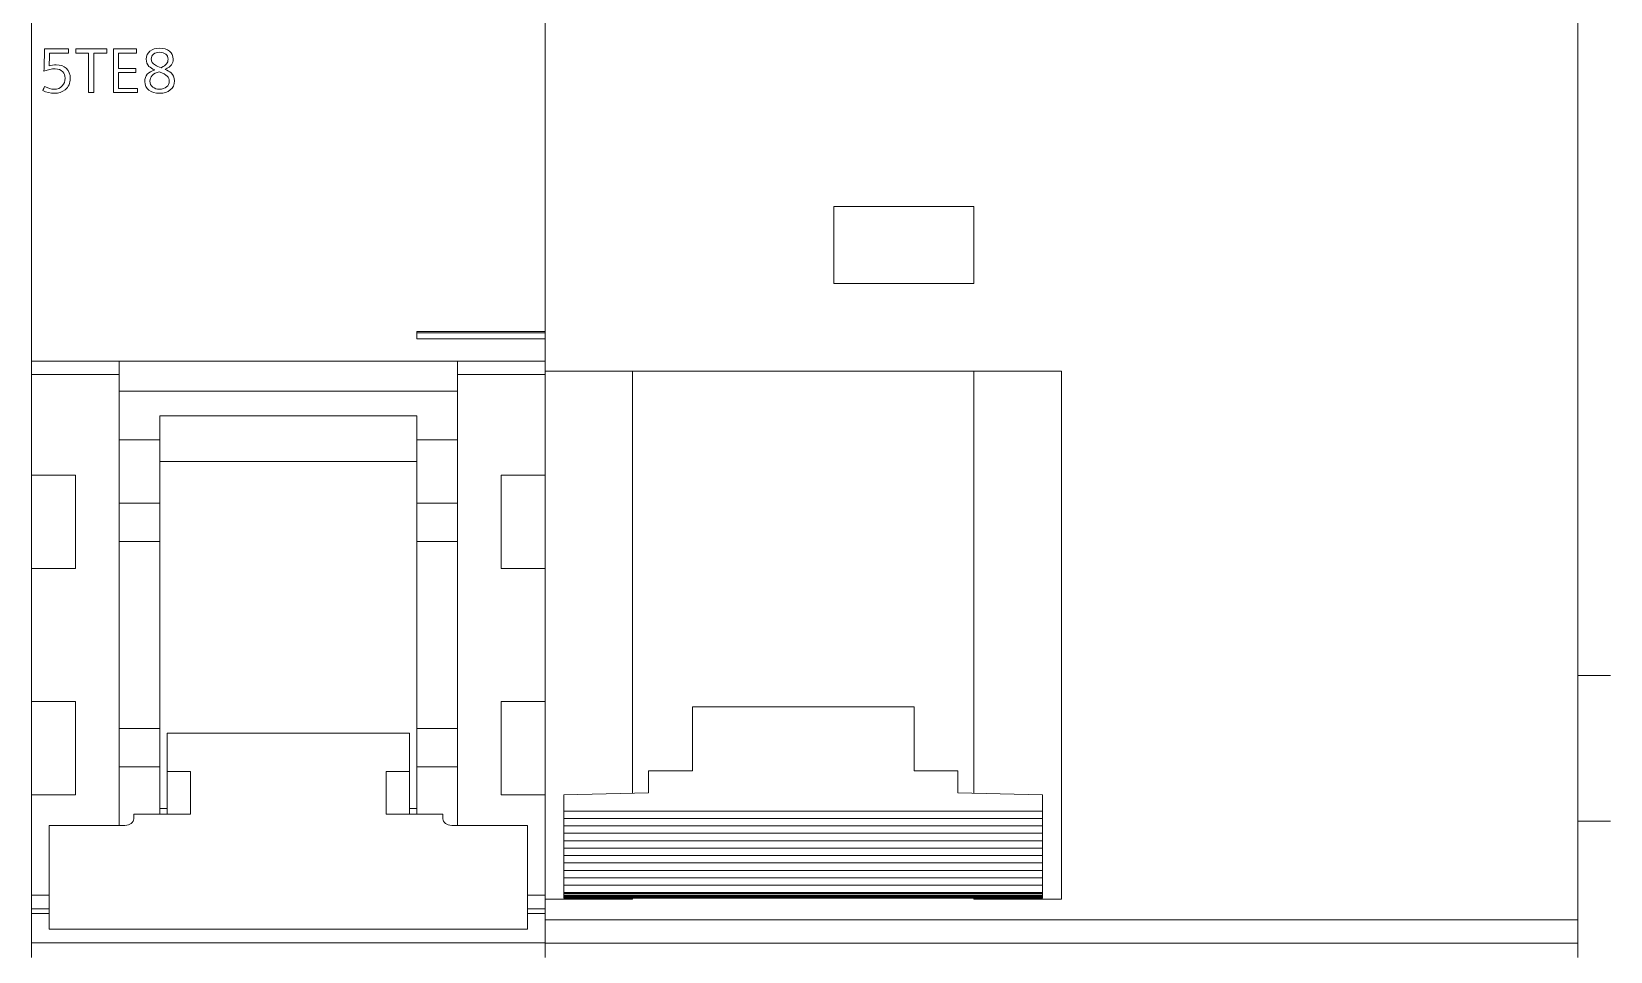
# Model space of a CAD drawing. Header units: millimetres. Extents: x 1359 to 3577, y 1336 to 3557.
# Drawn here: x 2268.1 to 2322.3, y 2744.6 to 2776.1 of the extents above; entities that cross this region are included whole.
import ezdxf

# ---------------------------------------------------------------- set-up
doc = ezdxf.new("R2010")
doc.units = ezdxf.units.MM
doc.layers.add('000-PI-Oprema', color=30, linetype='Continuous', lineweight=5)
doc.layers.add('002-PI-Kabelska kanalica', color=150, linetype='Continuous')

msp = doc.modelspace()

# ---------------------------------------------------------------- linework, layer by layer
at = {"layer": '000-PI-Oprema', "color": 0, "linetype": 'ByBlock', "lineweight": 0}
for p, q in [((2268.146, 2788.994), (2268.146, 2764.827)), ((2285.746, 2788.994), (2285.746, 2765.844)), ((2281.346, 2765.844), (2281.346, 2765.594)), ((2285.746, 2765.844), (2281.346, 2765.844)), ((2281.346, 2765.794), (2285.746, 2765.794)), ((2281.346, 2765.594), (2285.746, 2765.594)), ((2285.746, 2765.844), (2285.746, 2765.794)), ((2285.746, 2765.794), (2285.746, 2765.594)), ((2285.746, 2765.594), (2285.746, 2764.827)), ((2268.146, 2764.365), (2268.146, 2764.827)), ((2268.146, 2764.827), (2285.746, 2764.827)), ((2285.746, 2764.827), (2285.746, 2764.365)), ((2268.146, 2764.367), (2268.146, 2760.922)), ((2271.146, 2748.916), (2271.146, 2764.367)), ((2282.746, 2764.367), (2282.746, 2748.916)), ((2285.746, 2764.367), (2285.746, 2760.922)), ((2272.546, 2762.946), (2272.546, 2762.123)), ((2281.346, 2762.946), (2272.546, 2762.946)), ((2281.346, 2762.946), (2281.346, 2762.123)), ((2272.546, 2759.961), (2272.546, 2762.125)), ((2281.346, 2762.126), (2281.346, 2759.961)), ((2281.346, 2761.387), (2272.546, 2761.387)), ((2268.146, 2760.922), (2268.146, 2757.722)), ((2268.146, 2760.922), (2269.646, 2760.922)), ((2269.646, 2760.922), (2269.646, 2757.722)), ((2284.246, 2757.722), (2284.246, 2760.922)), ((2284.246, 2760.922), (2285.746, 2760.922)), ((2285.746, 2760.922), (2285.746, 2757.722)), ((2271.146, 2759.961), (2272.546, 2759.961)), ((2272.546, 2759.961), (2272.546, 2758.65)), ((2281.346, 2759.961), (2281.346, 2758.65)), ((2281.346, 2759.961), (2282.746, 2759.961)), ((2272.546, 2758.65), (2271.146, 2758.65)), ((2272.546, 2752.238), (2272.546, 2758.65)), ((2282.746, 2758.65), (2281.346, 2758.65)), ((2281.346, 2758.65), (2281.346, 2752.238)), ((2269.646, 2757.722), (2268.146, 2757.722)), ((2268.146, 2757.722), (2268.146, 2753.165)), ((2285.746, 2757.722), (2284.246, 2757.722)), ((2285.746, 2757.722), (2285.746, 2753.165)), ((2268.146, 2753.165), (2268.146, 2749.965)), ((2269.646, 2753.165), (2268.146, 2753.165)), ((2269.646, 2753.165), (2269.646, 2749.965)), ((2284.246, 2749.965), (2284.246, 2753.165)), ((2284.246, 2753.165), (2285.746, 2753.165)), ((2285.746, 2753.165), (2285.746, 2749.965)), ((2271.146, 2752.238), (2272.546, 2752.238)), ((2272.546, 2752.238), (2272.546, 2750.927)), ((2272.796, 2752.072), (2281.096, 2752.072)), ((2272.796, 2750.764), (2272.796, 2752.072)), ((2281.096, 2750.764), (2281.096, 2752.072)), ((2281.346, 2752.238), (2281.346, 2750.927)), ((2281.346, 2752.238), (2282.746, 2752.238)), ((2272.546, 2750.927), (2271.146, 2750.927)), ((2272.546, 2749.299), (2272.546, 2750.927)), ((2281.346, 2750.927), (2281.346, 2749.299)), ((2282.746, 2750.927), (2281.346, 2750.927)), ((2272.796, 2750.764), (2272.796, 2749.299)), ((2272.796, 2750.764), (2273.596, 2750.764)), ((2273.596, 2749.299), (2273.596, 2750.764)), ((2280.296, 2750.764), (2280.296, 2749.299)), ((2281.096, 2750.764), (2280.296, 2750.764)), ((2281.096, 2749.299), (2281.096, 2750.764)), ((2269.646, 2749.965), (2268.146, 2749.965)), ((2268.146, 2749.965), (2268.146, 2746.521)), ((2285.746, 2749.965), (2284.246, 2749.965)), ((2285.746, 2749.965), (2285.746, 2746.521)), ((2271.646, 2749.299), (2273.596, 2749.299)), ((2271.646, 2749.146), (2271.646, 2749.299)), ((2272.546, 2749.497), (2272.796, 2749.497)), ((2280.296, 2749.299), (2282.246, 2749.299)), ((2281.095, 2749.497), (2281.346, 2749.497)), ((2282.246, 2749.146), (2282.246, 2749.299)), ((2268.746, 2748.916), (2268.746, 2748.15)), ((2268.746, 2748.916), (2271.346, 2748.916)), ((2282.546, 2748.916), (2285.146, 2748.916)), ((2285.146, 2748.916), (2285.146, 2748.15)), ((2268.746, 2748.15), (2268.746, 2747.957)), ((2268.746, 2747.727), (2268.746, 2747.957)), ((2268.746, 2747.727), (2268.746, 2747.534)), ((2285.146, 2748.15), (2285.146, 2747.957)), ((2285.146, 2747.957), (2285.146, 2747.727)), ((2285.146, 2747.727), (2285.146, 2747.534)), ((2268.746, 2747.305), (2268.746, 2747.534)), ((2268.746, 2747.112), (2268.746, 2747.305)), ((2268.746, 2746.882), (2268.746, 2747.112)), ((2285.146, 2747.534), (2285.146, 2747.305)), ((2285.146, 2747.305), (2285.146, 2747.112)), ((2285.146, 2747.112), (2285.146, 2746.882)), ((2268.746, 2746.689), (2268.746, 2746.882)), ((2268.746, 2746.459), (2268.746, 2746.689)), ((2285.146, 2746.882), (2285.146, 2746.689)), ((2285.146, 2746.689), (2285.146, 2746.459)), ((2268.146, 2746.061), (2268.146, 2746.523)), ((2268.746, 2746.061), (2268.146, 2746.061)), ((2268.146, 2745.894), (2268.146, 2746.061)), ((2268.746, 2746.266), (2268.746, 2746.459)), ((2268.746, 2746.037), (2268.746, 2746.266)), ((2268.746, 2745.844), (2268.746, 2746.037)), ((2285.146, 2746.459), (2285.146, 2746.266)), ((2285.146, 2746.266), (2285.146, 2746.037)), ((2285.146, 2746.061), (2285.746, 2746.061)), ((2285.146, 2746.037), (2285.146, 2745.844)), ((2285.746, 2746.523), (2285.746, 2746.061)), ((2285.746, 2746.061), (2285.746, 2745.894)), ((2268.146, 2744.894), (2268.146, 2745.894)), ((2268.746, 2745.614), (2268.746, 2745.844)), ((2268.746, 2745.357), (2268.746, 2745.614)), ((2285.146, 2745.844), (2285.146, 2745.614)), ((2285.146, 2745.614), (2285.146, 2745.357)), ((2285.746, 2744.894), (2285.746, 2745.894)), ((2268.746, 2745.357), (2285.146, 2745.357)), ((2268.146, 2744.394), (2268.146, 2744.894)), ((2268.146, 2744.894), (2285.746, 2744.894)), ((2285.746, 2744.894), (2285.746, 2744.394))]:
    msp.add_line(p, q, dxfattribs=at)
at = {"layer": '000-PI-Oprema', "color": 0, "linetype": 'ByBlock', "lineweight": 0, "ltscale": 0.25}
for points in [[(2285.746, 2764.484), (2285.746, 2789.191)], [(2321.15, 2745.685), (2321.15, 2789.191)], [(2300.447, 2770.122), (2295.647, 2770.122)], [(2295.647, 2770.122), (2295.647, 2767.484)], [(2300.447, 2767.484), (2300.447, 2770.122)], [(2295.647, 2767.484), (2300.447, 2767.484)], [(2285.746, 2746.388), (2285.746, 2764.484)], [(2288.746, 2764.484), (2285.746, 2764.484)], [(2303.449, 2764.485), (2288.745, 2764.485)], [(2288.746, 2750.024), (2288.746, 2764.484)], [(2300.447, 2764.484), (2300.447, 2750.024)], [(2303.448, 2764.484), (2303.448, 2746.388)], [(2290.796, 2752.985), (2290.796, 2750.784)], [(2298.397, 2752.985), (2290.796, 2752.985)], [(2298.397, 2750.784), (2298.397, 2752.985)], [(2289.296, 2750.784), (2290.796, 2750.784)], [(2289.296, 2750.036), (2289.296, 2750.784)], [(2298.397, 2750.784), (2299.897, 2750.784)], [(2299.897, 2750.036), (2299.897, 2750.784)], [(2289.296, 2750.036), (2286.395, 2749.968)], [(2286.395, 2749.41), (2286.395, 2749.968)], [(2302.797, 2749.968), (2299.897, 2750.036)], [(2302.797, 2749.41), (2302.797, 2749.968)], [(2302.797, 2749.41), (2286.395, 2749.41)], [(2286.395, 2749.156), (2286.395, 2749.41)], [(2302.797, 2749.156), (2302.797, 2749.41)], [(2286.395, 2749.156), (2302.797, 2749.156)], [(2286.395, 2749.156), (2286.395, 2748.902)], [(2286.395, 2748.902), (2302.797, 2748.902)], [(2286.395, 2748.648), (2286.395, 2748.902)], [(2302.797, 2749.156), (2302.797, 2748.902)], [(2302.797, 2748.648), (2302.797, 2748.902)], [(2286.395, 2748.648), (2302.797, 2748.648)], [(2286.395, 2748.648), (2286.395, 2748.393)], [(2286.395, 2748.393), (2302.797, 2748.393)], [(2286.395, 2748.139), (2286.395, 2748.393)], [(2302.797, 2748.648), (2302.797, 2748.393)], [(2302.797, 2748.139), (2302.797, 2748.393)], [(2286.395, 2748.139), (2302.797, 2748.139)], [(2286.395, 2748.139), (2286.395, 2747.884)], [(2286.395, 2747.884), (2302.797, 2747.884)], [(2286.395, 2747.63), (2286.395, 2747.884)], [(2286.395, 2747.63), (2302.797, 2747.63)], [(2286.395, 2747.63), (2286.395, 2747.375)], [(2302.797, 2748.139), (2302.797, 2747.884)], [(2302.797, 2747.63), (2302.797, 2747.884)], [(2302.797, 2747.63), (2302.797, 2747.375)], [(2286.395, 2747.375), (2302.797, 2747.375)], [(2286.395, 2747.121), (2286.395, 2747.375)], [(2286.395, 2747.121), (2302.797, 2747.121)], [(2286.395, 2747.121), (2286.395, 2746.867)], [(2302.797, 2747.121), (2302.797, 2747.375)], [(2302.797, 2747.121), (2302.797, 2746.867)], [(2286.395, 2746.867), (2302.797, 2746.867)], [(2286.395, 2746.612), (2286.395, 2746.867)], [(2302.797, 2746.612), (2286.395, 2746.612)], [(2286.395, 2746.583), (2286.395, 2746.612)], [(2286.395, 2746.583), (2302.797, 2746.583)], [(2286.395, 2746.583), (2286.395, 2746.525)], [(2302.797, 2746.612), (2302.797, 2746.867)], [(2302.797, 2746.583), (2302.797, 2746.612)], [(2302.797, 2746.583), (2302.797, 2746.525)], [(2285.746, 2745.685), (2285.746, 2746.388)], [(2285.746, 2746.388), (2288.746, 2746.388)], [(2286.395, 2746.525), (2302.797, 2746.525)], [(2286.395, 2746.525), (2286.395, 2746.506)], [(2286.395, 2746.506), (2302.797, 2746.506)], [(2286.395, 2746.506), (2286.395, 2746.486)], [(2286.395, 2746.486), (2302.797, 2746.486)], [(2286.395, 2746.486), (2286.395, 2746.467)], [(2286.395, 2746.467), (2302.797, 2746.467)], [(2286.395, 2746.467), (2286.395, 2746.448)], [(2286.395, 2746.448), (2302.797, 2746.448)], [(2286.395, 2746.448), (2286.395, 2746.428)], [(2286.395, 2746.428), (2302.797, 2746.428)], [(2288.746, 2746.388), (2288.746, 2746.429)], [(2300.447, 2746.429), (2300.447, 2746.388)], [(2300.447, 2746.388), (2303.448, 2746.388)], [(2302.797, 2746.525), (2302.797, 2746.506)], [(2302.797, 2746.506), (2302.797, 2746.486)], [(2302.797, 2746.486), (2302.797, 2746.467)], [(2302.797, 2746.467), (2302.797, 2746.448)], [(2302.797, 2746.448), (2302.797, 2746.428)], [(2285.746, 2745.685), (2321.15, 2745.685)], [(2285.746, 2744.885), (2285.746, 2745.685)], [(2321.15, 2745.685), (2321.15, 2744.885)], [(2285.746, 2744.385), (2285.746, 2744.885)], [(2321.15, 2744.885), (2285.746, 2744.885)], [(2321.15, 2744.885), (2321.15, 2744.385)]]:
    msp.add_lwpolyline(points, dxfattribs=at)
at = {"layer": '000-PI-Oprema', "color": 0, "linetype": 'ByBlock', "lineweight": 0}
for centre, start_param, end_param in [((2271.346, 2749.146), 4.712389, 6.283185), ((2282.546, 2749.146), 3.141593, 4.712389)]:
    msp.add_ellipse(centre, major_axis=(0.3, 0), ratio=0.766044, start_param=start_param, end_param=end_param, dxfattribs=at)
for points, knots in [([(2268.529, 2774.101), (2268.551, 2774.148), (2268.572, 2774.195), (2268.593, 2774.242), (2268.708, 2774.177), (2268.817, 2774.144), (2269.036, 2774.144), (2269.128, 2774.181), (2269.198, 2774.256), (2269.263, 2774.326), (2269.296, 2774.415), (2269.296, 2774.613), (2269.268, 2774.687), (2269.153, 2774.809), (2269.067, 2774.842), (2268.841, 2774.842), (2268.712, 2774.815), (2268.571, 2774.761), (2268.578, 2775.017), (2268.586, 2775.272), (2268.593, 2775.527), (2268.865, 2775.527), (2269.136, 2775.527), (2269.408, 2775.527), (2269.408, 2775.479), (2269.408, 2775.432), (2269.408, 2775.384), (2269.193, 2775.384), (2268.979, 2775.384), (2268.764, 2775.384), (2268.758, 2775.238), (2268.752, 2775.092), (2268.746, 2774.946), (2268.83, 2774.969), (2268.909, 2774.981), (2269.131, 2774.981), (2269.247, 2774.941), (2269.426, 2774.775), (2269.473, 2774.659), (2269.473, 2774.353), (2269.414, 2774.225), (2269.297, 2774.127), (2269.198, 2774.046), (2269.074, 2774.006), (2268.792, 2774.006), (2268.661, 2774.038), (2268.529, 2774.101)], [0, 0, 0, 0, 0.021802, 0.021802, 0.021802, 0.065319, 0.065319, 0.114064, 0.114064, 0.114064, 0.158385, 0.158385, 0.196587, 0.196587, 0.239704, 0.239704, 0.285487, 0.285487, 0.285487, 0.393626, 0.393626, 0.393626, 0.508666, 0.508666, 0.508666, 0.528849, 0.528849, 0.528849, 0.619697, 0.619697, 0.619697, 0.681644, 0.681644, 0.681644, 0.709122, 0.709122, 0.763195, 0.763195, 0.821693, 0.821693, 0.885595, 0.885595, 0.885595, 0.946449, 0.946449, 1, 1, 1, 1]), ([(2270.101, 2774.027), (2270.101, 2774.479), (2270.101, 2774.932), (2270.101, 2775.384), (2269.954, 2775.384), (2269.807, 2775.384), (2269.66, 2775.384), (2269.66, 2775.432), (2269.66, 2775.479), (2269.66, 2775.527), (2270.014, 2775.527), (2270.368, 2775.527), (2270.722, 2775.527), (2270.722, 2775.479), (2270.722, 2775.432), (2270.722, 2775.384), (2270.573, 2775.384), (2270.424, 2775.384), (2270.276, 2775.384), (2270.276, 2774.932), (2270.276, 2774.479), (2270.276, 2774.027), (2270.217, 2774.027), (2270.159, 2774.027), (2270.101, 2774.027)], [0, 0, 0, 0, 0.264858, 0.264858, 0.264858, 0.350905, 0.350905, 0.350905, 0.378801, 0.378801, 0.378801, 0.586047, 0.586047, 0.586047, 0.613943, 0.613943, 0.613943, 0.701004, 0.701004, 0.701004, 0.965862, 0.965862, 0.965862, 1, 1, 1, 1]), ([(2270.948, 2774.027), (2270.948, 2774.527), (2270.948, 2775.027), (2270.948, 2775.527), (2271.214, 2775.527), (2271.479, 2775.527), (2271.745, 2775.527), (2271.745, 2775.479), (2271.745, 2775.432), (2271.745, 2775.384), (2271.538, 2775.384), (2271.33, 2775.384), (2271.123, 2775.384), (2271.123, 2775.209), (2271.123, 2775.034), (2271.123, 2774.859), (2271.32, 2774.859), (2271.517, 2774.859), (2271.714, 2774.859), (2271.714, 2774.811), (2271.714, 2774.764), (2271.714, 2774.716), (2271.517, 2774.716), (2271.32, 2774.716), (2271.123, 2774.716), (2271.123, 2774.534), (2271.123, 2774.352), (2271.123, 2774.17), (2271.341, 2774.17), (2271.559, 2774.17), (2271.777, 2774.17), (2271.777, 2774.122), (2271.777, 2774.075), (2271.777, 2774.027), (2271.501, 2774.027), (2271.225, 2774.027), (2270.948, 2774.027)], [0, 0, 0, 0, 0.211799, 0.211799, 0.211799, 0.324238, 0.324238, 0.324238, 0.34442, 0.34442, 0.34442, 0.432216, 0.432216, 0.432216, 0.506329, 0.506329, 0.506329, 0.589784, 0.589784, 0.589784, 0.609966, 0.609966, 0.609966, 0.693421, 0.693421, 0.693421, 0.770561, 0.770561, 0.770561, 0.862869, 0.862869, 0.862869, 0.883051, 0.883051, 0.883051, 1, 1, 1, 1]), ([(2272.369, 2774.805), (2272.279, 2774.845), (2272.212, 2774.886), (2272.17, 2774.928), (2272.106, 2774.992), (2272.074, 2775.074), (2272.074, 2775.291), (2272.118, 2775.383), (2272.29, 2775.515), (2272.401, 2775.548), (2272.674, 2775.548), (2272.787, 2775.515), (2272.958, 2775.384), (2273, 2775.293), (2273, 2775.095), (2272.98, 2775.03), (2272.901, 2774.929), (2272.828, 2774.878), (2272.722, 2774.825), (2272.808, 2774.789), (2272.876, 2774.749), (2273.003, 2774.637), (2273.042, 2774.546), (2273.042, 2774.298), (2272.994, 2774.193), (2272.809, 2774.043), (2272.686, 2774.006), (2272.384, 2774.006), (2272.263, 2774.042), (2272.074, 2774.185), (2272.026, 2774.285), (2272.026, 2774.608), (2272.141, 2774.739), (2272.369, 2774.805)], [0, 0, 0, 0, 0.047828, 0.047828, 0.047828, 0.106731, 0.106731, 0.176428, 0.176428, 0.24501, 0.24501, 0.314398, 0.314398, 0.381219, 0.381219, 0.426891, 0.426891, 0.472964, 0.472964, 0.472964, 0.5151, 0.5151, 0.580518, 0.580518, 0.658059, 0.658059, 0.733921, 0.733921, 0.807807, 0.807807, 0.883548, 0.883548, 1, 1, 1, 1]), ([(2272.17, 2774.928), (2272.106, 2774.992), (2272.074, 2775.074), (2272.074, 2775.291), (2272.118, 2775.383), (2272.29, 2775.515), (2272.401, 2775.548), (2272.674, 2775.548), (2272.787, 2775.515), (2272.958, 2775.384), (2273, 2775.293), (2273, 2775.095), (2272.98, 2775.03), (2272.901, 2774.929), (2272.828, 2774.878), (2272.722, 2774.825)], [0, 0, 0, 0, 0.138549, 0.138549, 0.30249, 0.30249, 0.463807, 0.463807, 0.627022, 0.627022, 0.784197, 0.784197, 0.891626, 0.891626, 1, 1, 1, 1]), ([(2272.585, 2774.881), (2272.591, 2774.885), (2272.598, 2774.888), (2272.681, 2774.929), (2272.737, 2774.969), (2272.807, 2775.058), (2272.825, 2775.11), (2272.825, 2775.247), (2272.799, 2775.305), (2272.692, 2775.388), (2272.622, 2775.409), (2272.446, 2775.409), (2272.376, 2775.389), (2272.274, 2775.305), (2272.249, 2775.247), (2272.249, 2775.129), (2272.259, 2775.09), (2272.302, 2775.026), (2272.338, 2774.996), (2272.439, 2774.939), (2272.504, 2774.911), (2272.585, 2774.881)], [0, 0, 0, 0, 0.008333, 0.008333, 0.107922, 0.107922, 0.207511, 0.207511, 0.334141, 0.334141, 0.468469, 0.468469, 0.605892, 0.605892, 0.74384, 0.74384, 0.830529, 0.830529, 0.916714, 0.916714, 1, 1, 1, 1]), ([(2272.535, 2775.409), (2272.446, 2775.409), (2272.376, 2775.389), (2272.274, 2775.305), (2272.249, 2775.247), (2272.249, 2775.129), (2272.259, 2775.09), (2272.302, 2775.026), (2272.338, 2774.996), (2272.439, 2774.939), (2272.504, 2774.911), (2272.585, 2774.881)], [0, 0, 0, 0, 0.258543, 0.258543, 0.518072, 0.518072, 0.681164, 0.681164, 0.843309, 0.843309, 1, 1, 1, 1]), ([(2272.585, 2774.881), (2272.591, 2774.885), (2272.598, 2774.888), (2272.681, 2774.929), (2272.737, 2774.969), (2272.807, 2775.058), (2272.825, 2775.11), (2272.825, 2775.247), (2272.799, 2775.305), (2272.692, 2775.388), (2272.622, 2775.409), (2272.535, 2775.409)], [0, 0, 0, 0, 0.017788, 0.017788, 0.230372, 0.230372, 0.442956, 0.442956, 0.713261, 0.713261, 1, 1, 1, 1]), ([(2269.198, 2774.256), (2269.263, 2774.326), (2269.296, 2774.415), (2269.296, 2774.613), (2269.268, 2774.687), (2269.153, 2774.809), (2269.067, 2774.842), (2268.841, 2774.842), (2268.712, 2774.815), (2268.571, 2774.761)], [0, 0, 0, 0, 0.258548, 0.258548, 0.481402, 0.481402, 0.732927, 0.732927, 1, 1, 1, 1]), ([(2268.746, 2774.946), (2268.83, 2774.969), (2268.909, 2774.981), (2269.131, 2774.981), (2269.247, 2774.941), (2269.426, 2774.775), (2269.473, 2774.659), (2269.473, 2774.353), (2269.414, 2774.225), (2269.297, 2774.127)], [0, 0, 0, 0, 0.134727, 0.134727, 0.399857, 0.399857, 0.686679, 0.686679, 1, 1, 1, 1]), ([(2272.722, 2774.825), (2272.808, 2774.789), (2272.876, 2774.749), (2273.003, 2774.637), (2273.042, 2774.546), (2273.042, 2774.298), (2272.994, 2774.193), (2272.809, 2774.043), (2272.686, 2774.006), (2272.384, 2774.006), (2272.263, 2774.042), (2272.074, 2774.185), (2272.026, 2774.285), (2272.026, 2774.608), (2272.141, 2774.739), (2272.369, 2774.805)], [0, 0, 0, 0, 0.079949, 0.079949, 0.204073, 0.204073, 0.351199, 0.351199, 0.49514, 0.49514, 0.635333, 0.635333, 0.779044, 0.779044, 1, 1, 1, 1]), ([(2272.522, 2774.745), (2272.309, 2774.682), (2272.203, 2774.574), (2272.203, 2774.334), (2272.234, 2774.268), (2272.36, 2774.169), (2272.439, 2774.144), (2272.632, 2774.144), (2272.711, 2774.17), (2272.774, 2774.222), (2272.835, 2774.271), (2272.865, 2774.335), (2272.865, 2774.486), (2272.84, 2774.546), (2272.74, 2774.642), (2272.651, 2774.692), (2272.522, 2774.745)], [0, 0, 0, 0, 0.234557, 0.234557, 0.364197, 0.364197, 0.49555, 0.49555, 0.627998, 0.627998, 0.627998, 0.75799, 0.75799, 0.878744, 0.878744, 1, 1, 1, 1]), ([(2272.522, 2774.745), (2272.309, 2774.682), (2272.203, 2774.574), (2272.203, 2774.334), (2272.234, 2774.268), (2272.36, 2774.169), (2272.439, 2774.144), (2272.632, 2774.144), (2272.711, 2774.17), (2272.774, 2774.222)], [0, 0, 0, 0, 0.3735, 0.3735, 0.579933, 0.579933, 0.789095, 0.789095, 1, 1, 1, 1]), ([(2272.774, 2774.222), (2272.835, 2774.271), (2272.865, 2774.335), (2272.865, 2774.486), (2272.84, 2774.546), (2272.74, 2774.642), (2272.651, 2774.692), (2272.522, 2774.745)], [0, 0, 0, 0, 0.349439, 0.349439, 0.674044, 0.674044, 1, 1, 1, 1]), ([(2268.593, 2774.242), (2268.708, 2774.177), (2268.817, 2774.144), (2269.036, 2774.144), (2269.128, 2774.181), (2269.198, 2774.256)], [0, 0, 0, 0, 0.471664, 0.471664, 1, 1, 1, 1]), ([(2269.297, 2774.127), (2269.198, 2774.046), (2269.074, 2774.006), (2268.792, 2774.006), (2268.661, 2774.038), (2268.529, 2774.101)], [0, 0, 0, 0, 0.531915, 0.531915, 1, 1, 1, 1])]:
    msp.add_open_spline(points, degree=3, knots=knots, dxfattribs=at)
for points, degree in [([(2268.571, 2774.761), (2268.578, 2775.017), (2268.586, 2775.272), (2268.593, 2775.527)], 3), ([(2268.593, 2775.527), (2268.865, 2775.527), (2269.136, 2775.527), (2269.408, 2775.527)], 3), ([(2268.764, 2775.384), (2268.758, 2775.238), (2268.752, 2775.092), (2268.746, 2774.946)], 3), ([(2269.408, 2775.384), (2269.193, 2775.384), (2268.979, 2775.384), (2268.764, 2775.384)], 3), ([(2269.408, 2775.527), (2269.408, 2775.479), (2269.408, 2775.432), (2269.408, 2775.384)], 3), ([(2269.66, 2775.384), (2269.66, 2775.432), (2269.66, 2775.479), (2269.66, 2775.527)], 3), ([(2269.66, 2775.527), (2270.014, 2775.527), (2270.368, 2775.527), (2270.722, 2775.527)], 3), ([(2270.101, 2775.384), (2269.954, 2775.384), (2269.807, 2775.384), (2269.66, 2775.384)], 3), ([(2270.101, 2774.027), (2270.101, 2774.479), (2270.101, 2774.932), (2270.101, 2775.384)], 3), ([(2270.722, 2775.384), (2270.573, 2775.384), (2270.424, 2775.384), (2270.276, 2775.384)], 3), ([(2270.276, 2775.384), (2270.276, 2774.932), (2270.276, 2774.479), (2270.276, 2774.027)], 3), ([(2270.722, 2775.527), (2270.722, 2775.479), (2270.722, 2775.432), (2270.722, 2775.384)], 3), ([(2270.948, 2774.027), (2270.948, 2774.527), (2270.948, 2775.027), (2270.948, 2775.527)], 3), ([(2270.948, 2775.527), (2271.214, 2775.527), (2271.479, 2775.527), (2271.745, 2775.527)], 3), ([(2271.745, 2775.384), (2271.538, 2775.384), (2271.33, 2775.384), (2271.123, 2775.384)], 3), ([(2271.123, 2775.384), (2271.123, 2775.209), (2271.123, 2775.034), (2271.123, 2774.859)], 3), ([(2271.745, 2775.527), (2271.745, 2775.479), (2271.745, 2775.432), (2271.745, 2775.384)], 3), ([(2271.123, 2774.859), (2271.32, 2774.859), (2271.517, 2774.859), (2271.714, 2774.859)], 3), ([(2271.714, 2774.716), (2271.517, 2774.716), (2271.32, 2774.716), (2271.123, 2774.716)], 3), ([(2271.123, 2774.716), (2271.123, 2774.534), (2271.123, 2774.352), (2271.123, 2774.17)], 3), ([(2271.714, 2774.859), (2271.714, 2774.811), (2271.714, 2774.764), (2271.714, 2774.716)], 3), ([(2272.369, 2774.805), (2272.279, 2774.845), (2272.212, 2774.886), (2272.17, 2774.928)], 3), ([(2268.529, 2774.101), (2268.551, 2774.148), (2268.572, 2774.195), (2268.593, 2774.242)], 3), ([(2271.123, 2774.17), (2271.341, 2774.17), (2271.559, 2774.17), (2271.777, 2774.17)], 3), ([(2271.777, 2774.17), (2271.777, 2774.122), (2271.777, 2774.075), (2271.777, 2774.027)], 3), ([(2270.276, 2774.027), (2270.217, 2774.027), (2270.159, 2774.027), (2270.101, 2774.027)], 3), ([(2271.777, 2774.027), (2271.501, 2774.027), (2271.225, 2774.027), (2270.948, 2774.027)], 3), ([(2271.146, 2764.827), (2270.146, 2764.827), (2269.146, 2764.827), (2268.146, 2764.827)], 3), ([(2271.146, 2764.827), (2271.146, 2764.677), (2271.146, 2764.426), (2271.146, 2764.367)], 2), ([(2282.746, 2764.367), (2282.746, 2764.426), (2282.746, 2764.676), (2282.746, 2764.827)], 2), ([(2285.746, 2764.827), (2284.746, 2764.827), (2283.746, 2764.827), (2282.746, 2764.827)], 3), ([(2271.146, 2764.367), (2270.146, 2764.367), (2269.146, 2764.367), (2268.146, 2764.367)], 3), ([(2285.746, 2764.367), (2284.746, 2764.367), (2283.746, 2764.367), (2282.746, 2764.367)], 3), ([(2282.746, 2763.796), (2278.879, 2763.796), (2275.012, 2763.796), (2271.146, 2763.796)], 3), ([(2272.546, 2762.125), (2272.079, 2762.125), (2271.612, 2762.125), (2271.146, 2762.125)], 3), ([(2282.746, 2762.125), (2282.279, 2762.125), (2281.812, 2762.125), (2281.346, 2762.125)], 3), ([(2268.146, 2746.521), (2268.346, 2746.521), (2268.546, 2746.521), (2268.746, 2746.521)], 3), ([(2285.146, 2746.521), (2285.346, 2746.521), (2285.546, 2746.521), (2285.746, 2746.521)], 3), ([(2268.746, 2745.894), (2268.546, 2745.894), (2268.346, 2745.894), (2268.146, 2745.894)], 3), ([(2285.746, 2745.894), (2285.546, 2745.894), (2285.346, 2745.894), (2285.146, 2745.894)], 3)]:
    msp.add_open_spline(points, degree=degree, dxfattribs=at)
at = {"layer": '002-PI-Kabelska kanalica', "color": 0, "linetype": 'ByBlock', "lineweight": 0, "ltscale": 0.25}
for p, q in [((2321.15, 2754.056), (2322.265, 2754.056)), ((2321.15, 2749.056), (2322.265, 2749.056))]:
    msp.add_line(p, q, dxfattribs=at)

doc.saveas('drawing.dxf')
